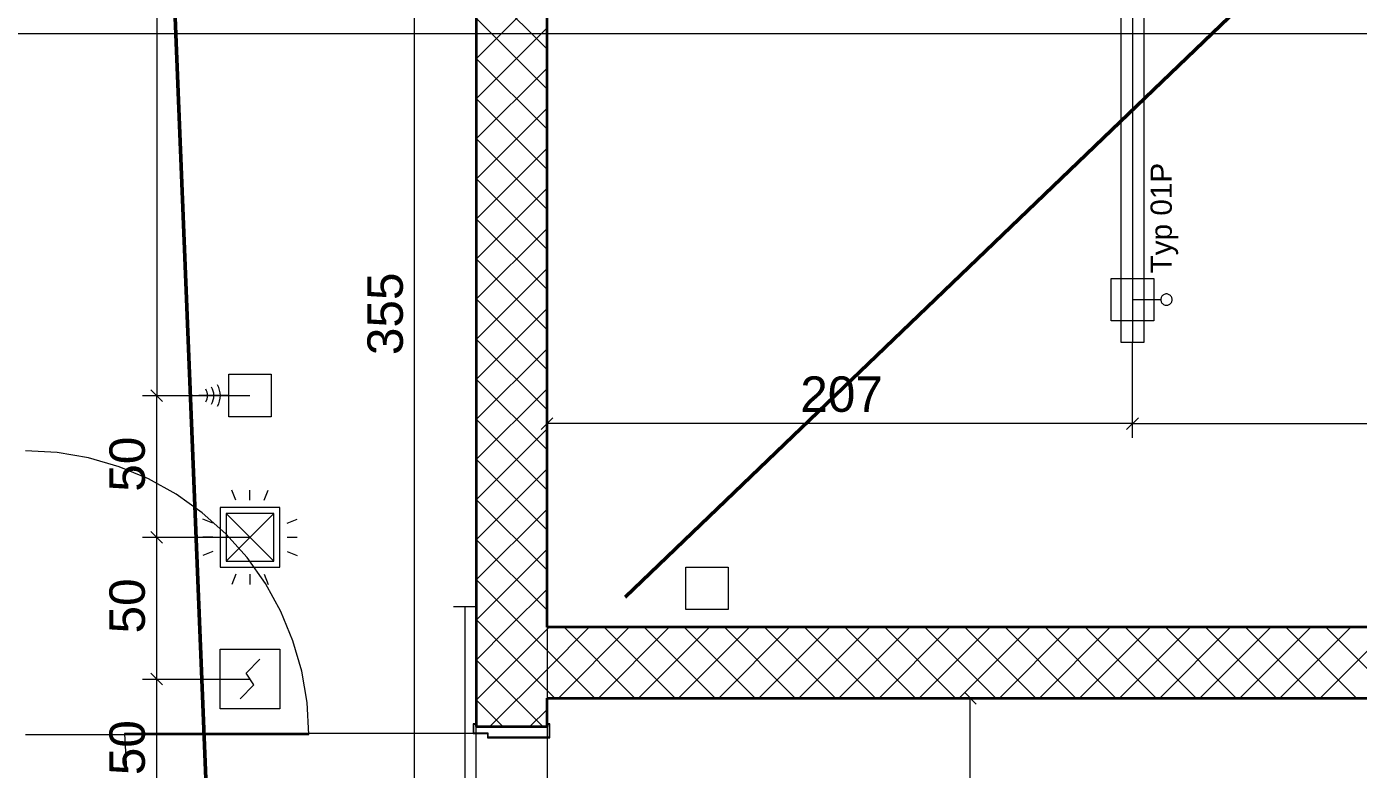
# Model space of a CAD drawing. Extents: x -1132 to 613, y -179 to 712.
# Drawn here: x -123.9 to -30, y 147.8 to 200.2 of the extents above; entities that cross this region are included whole.
import ezdxf
from ezdxf.lldxf.tags import DXFTag

# ---------------------------------------------------------------- set-up
doc = ezdxf.new("R2010")
doc.units = 0
doc.layers.get('0').update_dxf_attribs({"lineweight": 13})
for name, color, linetype, lineweight in [('A-DOOR-FRAM-MCUT', 7, 'Continuous', 9), ('A-DOOR-OPNG-OTLN', 7, 'Continuous', 9), ('A-FLOR-____-OTLN', 7, 'Continuous', 9), ('A-WALL-____-MCUT', 7, 'Continuous', 35), ('A-WALL-____-PATT', 7, 'Continuous', 35), ('S-GRID-____-OTLN', 7, 'Continuous', 5)]:
    doc.layers.add(name, color=color, linetype=linetype, lineweight=lineweight)
for name, color, linetype, lineweight, true_color in [('EL01_VVV_Mass', 7, 'Continuous', 13, 0xb2b200), ('EL01_WAN_Brandmeldeanlagen', 7, 'Continuous', 13, 0xff8000), ('EL01_WAN_Feuwehrfunktantenne', 7, 'Continuous', 13, 0x993300), ('EL01_WAN_HLKS', 5, 'Continuous', 13, 0x0000ff), ('EL01_WAN_Leuchten', 7, 'Continuous', 13, 0x0080ff), ('EL01_WAN_Leuchtentyp', 7, 'Continuous', 13, 0x0099ff), ('EL01_WAN_Licht', 7, 'Continuous', 13, 0x0080ff), ('X_Geometrie', 3, 'Continuous', 50, 0x00ff00)]:
    doc.layers.add(name, color=color, linetype=linetype, lineweight=lineweight, true_color=true_color)
doc.styles.get("Standard").update_dxf_attribs({"font": 'arial.ttf'})
tags = doc.linetypes.add('_Rasterlinie_', pattern=[0.375, 0.2, -0.05, 0.075, -0.05]).pattern_tags.tags
tags[10:11] = [DXFTag(74, 4), DXFTag(75, 0), DXFTag(340, '0'), DXFTag(46, 1.0), DXFTag(50, 0.0), DXFTag(44, 0.0), DXFTag(45, 0.0)]
tags[8:9] = [DXFTag(74, 4), DXFTag(75, 0), DXFTag(340, '0'), DXFTag(46, 1.0), DXFTag(50, 0.0), DXFTag(44, 0.0), DXFTag(45, 0.0)]
tags[6:7] = [DXFTag(74, 4), DXFTag(75, 0), DXFTag(340, '0'), DXFTag(46, 1.0), DXFTag(50, 0.0), DXFTag(44, 0.0), DXFTag(45, 0.0)]
tags[4:5] = [DXFTag(74, 4), DXFTag(75, 0), DXFTag(340, '0'), DXFTag(46, 1.0), DXFTag(50, 0.0), DXFTag(44, 0.0), DXFTag(45, 0.0)]

# ---------------------------------------------------------------- blocks, each defined once
blk = doc.blocks.new('Referenz-A0UNPDE96I', base_point=(-1115.886, -117.372))
at = {"layer": 'A-DOOR-FRAM-MCUT', "color": 0, "linetype": 'Continuous', "ltscale": 0.13}
for p, q in [((-92.415, 150.978), (-92.415, 150.278)), ((-92.215, 150.978), (-92.415, 150.978)), ((-92.375, 150.318), (-92.375, 150.938)), ((-92.375, 150.938), (-92.215, 150.938)), ((-92.215, 150.938), (-92.215, 150.978)), ((-87.015, 150.978), (-87.215, 150.978)), ((-87.215, 150.978), (-87.215, 150.938)), ((-87.215, 150.938), (-87.055, 150.938)), ((-87.055, 150.938), (-87.055, 150.018)), ((-87.015, 149.978), (-87.015, 150.978)), ((-92.415, 150.278), (-91.415, 150.278)), ((-91.375, 150.318), (-92.375, 150.318)), ((-91.415, 150.278), (-91.415, 149.978)), ((-91.415, 149.978), (-87.015, 149.978)), ((-91.375, 150.018), (-91.375, 150.318)), ((-87.055, 150.018), (-91.375, 150.018))]:
    blk.add_line(p, q, dxfattribs=at)
at = {"layer": 'A-DOOR-OPNG-OTLN', "color": 0, "linetype": 'Continuous', "ltscale": 0.13}
for p, q in [((-121.775, 170.102), (-124.015, 170.228)), ((-119.564, 169.727), (-121.775, 170.102)), ((-117.409, 169.106), (-119.564, 169.727)), ((-115.337, 168.248), (-117.409, 169.106)), ((-113.374, 167.163), (-115.337, 168.248)), ((-111.545, 165.865), (-113.374, 167.163)), ((-109.873, 164.37), (-111.545, 165.865)), ((-108.378, 162.698), (-109.873, 164.37)), ((-107.08, 160.869), (-108.378, 162.698)), ((-105.995, 158.906), (-107.08, 160.869)), ((-105.137, 156.834), (-105.995, 158.906)), ((-104.516, 154.679), (-105.137, 156.834)), ((-104.14, 152.468), (-104.516, 154.679)), ((-104.015, 150.228), (-104.14, 152.468)), ((-124.015, 150.228), (-104.015, 150.228)), ((-92.415, 150.278), (-117.015, 150.278)), ((-117.015, 150.278), (-116.88, 147.707))]:
    blk.add_line(p, q, dxfattribs=at)
at = {"layer": 'A-FLOR-____-OTLN', "color": 0, "linetype": 'Continuous', "ltscale": 0.13}
for p, q in [((-92.215, 150.318), (-92.215, 150.778)), ((-87.215, 150.778), (-87.215, 150.018)), ((-92.215, 125.678), (-92.215, 150.278)), ((-87.215, 149.98), (-87.215, 125.976))]:
    blk.add_line(p, q, dxfattribs=at)
at = {"layer": 'A-WALL-____-MCUT', "color": 0, "linetype": 'Continuous', "ltscale": 0.35}
for p, q in [((-92.215, 262.178), (-92.215, 150.778)), ((-87.215, 157.778), (-87.215, 262.178)), ((53.385, 157.778), (-87.215, 157.778)), ((-87.215, 152.778), (53.385, 152.778)), ((-87.215, 150.778), (-87.215, 152.778)), ((-92.215, 150.778), (-87.215, 150.778))]:
    blk.add_line(p, q, dxfattribs=at)
at = {"layer": 'A-WALL-____-MCUT', "color": 0, "linetype": 'Continuous', "lineweight": 9, "ltscale": 0.13}
blk.add_line((-87.215, 157.778), (-87.215, 152.778), dxfattribs=at)
at = {"layer": 'A-WALL-____-PATT', "color": 0, "linetype": 'Continuous', "lineweight": 9, "ltscale": 0.13}
for p, q in [((-87.215, 198.575), (-92.215, 203.575)), ((-92.215, 197.892), (-87.215, 202.892)), ((-87.215, 195.747), (-92.215, 200.747)), ((-92.215, 195.063), (-87.215, 200.063)), ((-87.215, 192.918), (-92.215, 197.918)), ((-92.215, 192.235), (-87.215, 197.235)), ((-87.215, 190.09), (-92.215, 195.09)), ((-92.215, 189.407), (-87.215, 194.407)), ((-87.215, 187.261), (-92.215, 192.261)), ((-92.215, 186.578), (-87.215, 191.578)), ((-87.215, 184.433), (-92.215, 189.433)), ((-92.215, 183.75), (-87.215, 188.75)), ((-87.215, 181.604), (-92.215, 186.604)), ((-92.215, 180.921), (-87.215, 185.921)), ((-87.215, 178.776), (-92.215, 183.776)), ((-92.215, 178.093), (-87.215, 183.093)), ((-87.215, 175.948), (-92.215, 180.948)), ((-92.215, 175.264), (-87.215, 180.264)), ((-87.215, 173.119), (-92.215, 178.119)), ((-92.215, 172.436), (-87.215, 177.436)), ((-87.215, 170.291), (-92.215, 175.291)), ((-92.215, 169.608), (-87.215, 174.608)), ((-87.215, 167.462), (-92.215, 172.462)), ((-92.215, 166.779), (-87.215, 171.779)), ((-87.215, 164.634), (-92.215, 169.634)), ((-92.215, 163.951), (-87.215, 168.951)), ((-87.215, 161.805), (-92.215, 166.805)), ((-92.215, 161.122), (-87.215, 166.122)), ((-87.215, 158.977), (-92.215, 163.977)), ((-92.215, 158.294), (-87.215, 163.294)), ((-88.844, 157.778), (-92.215, 161.149)), ((-89.902, 157.778), (-87.215, 160.465)), ((-91.673, 157.778), (-92.215, 158.32)), ((-92.215, 155.465), (-89.902, 157.778)), ((-92.215, 152.637), (-87.215, 157.637)), ((-87.215, 153.32), (-91.673, 157.778)), ((-87.215, 156.149), (-88.844, 157.778)), ((-87.215, 157.637), (-87.073, 157.778)), ((-87.215, 154.809), (-84.245, 157.778)), ((-86.417, 152.778), (-81.417, 157.778)), ((-81.016, 152.778), (-86.016, 157.778)), ((-83.588, 152.778), (-78.588, 157.778)), ((-78.187, 152.778), (-83.187, 157.778)), ((-80.76, 152.778), (-75.76, 157.778)), ((-75.359, 152.778), (-80.359, 157.778)), ((-77.931, 152.778), (-72.931, 157.778)), ((-72.531, 152.778), (-77.531, 157.778)), ((-75.103, 152.778), (-70.103, 157.778)), ((-69.702, 152.778), (-74.702, 157.778)), ((-72.274, 152.778), (-67.274, 157.778)), ((-66.874, 152.778), (-71.874, 157.778)), ((-69.446, 152.778), (-64.446, 157.778)), ((-64.045, 152.778), (-69.045, 157.778)), ((-66.618, 152.778), (-61.618, 157.778)), ((-61.217, 152.778), (-66.217, 157.778)), ((-63.789, 152.778), (-58.789, 157.778)), ((-58.388, 152.778), (-63.388, 157.778)), ((-60.961, 152.778), (-55.961, 157.778)), ((-55.56, 152.778), (-60.56, 157.778)), ((-58.132, 152.778), (-53.132, 157.778)), ((-52.732, 152.778), (-57.732, 157.778)), ((-55.304, 152.778), (-50.304, 157.778)), ((-49.903, 152.778), (-54.903, 157.778)), ((-52.475, 152.778), (-47.475, 157.778)), ((-47.075, 152.778), (-52.075, 157.778)), ((-49.647, 152.778), (-44.647, 157.778)), ((-44.246, 152.778), (-49.246, 157.778)), ((-46.819, 152.778), (-41.819, 157.778)), ((-41.418, 152.778), (-46.418, 157.778)), ((-43.99, 152.778), (-38.99, 157.778)), ((-38.589, 152.778), (-43.589, 157.778)), ((-41.162, 152.778), (-36.162, 157.778)), ((-35.761, 152.778), (-40.761, 157.778)), ((-38.333, 152.778), (-33.333, 157.778)), ((-32.933, 152.778), (-37.933, 157.778)), ((-35.505, 152.778), (-30.505, 157.778)), ((-30.104, 152.778), (-35.104, 157.778)), ((-32.676, 152.778), (-27.676, 157.778)), ((-27.276, 152.778), (-32.276, 157.778)), ((-83.844, 152.778), (-87.215, 156.149)), ((-87.501, 150.778), (-92.215, 155.492)), ((-91.245, 150.778), (-87.215, 154.809)), ((-86.673, 152.778), (-87.215, 153.32)), ((-90.33, 150.778), (-92.215, 152.663)), ((-88.417, 150.778), (-87.215, 151.98))]:
    blk.add_line(p, q, dxfattribs=at)
at = {"layer": 'S-GRID-____-OTLN', "color": 0, "linetype": '_Rasterlinie_', "ltscale": 0.13}
blk.add_line((-1107.612, 199.678), (103.376, 199.678), dxfattribs=at)
at = {"layer": 'X_Geometrie', "color": 0, "linetype": 'Continuous', "ltscale": 0.5}
for p, q in [((-121.416, 396.719), (-100.697, -113.53)), ((-81.708, 159.91), (45.902, 282.512))]:
    blk.add_line(p, q, dxfattribs=at)
blk = doc.blocks.new('Maß-A0UNPDXX6I', base_point=(-118.088, 143.718))
at = {"color": 0, "lineweight": -2}
for p, q in [((-115.754, 154.131), (-108.171, 154.131)), ((-115.168, 154.545), (-114.341, 153.718)), ((-114.754, 144.131), (-114.754, 154.131)), ((-115.754, 144.131), (-108.171, 144.131)), ((-115.168, 144.545), (-114.341, 143.718))]:
    blk.add_line(p, q, dxfattribs=at)
at = {"color": 0, "lineweight": -2, "insert": (-118.088, 147.345), "char_height": 2.5, "attachment_point": 1, "rotation": 90}
blk.add_mtext('{\\fArial;50}', dxfattribs=at)
blk = doc.blocks.new('Maß-A0UNPE5V6I', base_point=(-46.326, 171.147))
at = {"color": 0, "lineweight": -2}
for p, q in [((-45.913, 171.147), (-45.913, 177.878)), ((11.57, 171.147), (11.57, 177.778)), ((-45.499, 172.561), (-46.326, 171.733)), ((-45.913, 172.147), (11.57, 172.147)), ((11.983, 172.561), (11.156, 171.733))]:
    blk.add_line(p, q, dxfattribs=at)
at = {"color": 0, "lineweight": -2, "insert": (-19.956, 175.48), "char_height": 2.5, "attachment_point": 1}
blk.add_mtext('{\\fArial;287}', dxfattribs=at)
blk = doc.blocks.new('Brandmelder-A0UNPE8J6I', base_point=(-110.271, 152.032))
at = {"color": 0, "lineweight": -2}
for p, q in [((-110.271, 156.232), (-106.071, 156.232)), ((-110.271, 152.032), (-110.271, 156.232)), ((-106.071, 156.232), (-106.071, 152.032)), ((-108.451, 154.552), (-107.471, 155.532)), ((-107.891, 153.712), (-108.451, 154.552)), ((-108.871, 152.732), (-107.891, 153.712)), ((-106.071, 152.032), (-110.271, 152.032))]:
    blk.add_line(p, q, dxfattribs=at)
blk = doc.blocks.new('Typ 01P-A0UNPEA56I', base_point=(-46.713, 177.878))
at = {"color": 0, "lineweight": -2}
for p, q in [((-46.713, 269.918), (-45.113, 269.918)), ((-46.713, 177.878), (-46.713, 269.918)), ((-46.713, 269.898), (-45.113, 269.898)), ((-45.913, 269.898), (-45.913, 238.898)), ((-45.113, 269.918), (-45.113, 177.878)), ((-45.913, 266.898), (-43.913, 266.898)), ((-43.909, 266.95), (-43.913, 266.898)), ((-43.913, 266.898), (-43.909, 266.846)), ((-43.899, 267.002), (-43.909, 266.95)), ((-43.909, 266.846), (-43.899, 266.795)), ((-43.882, 267.051), (-43.899, 267.002)), ((-43.859, 267.098), (-43.882, 267.051)), ((-43.83, 267.142), (-43.859, 267.098)), ((-43.795, 267.181), (-43.83, 267.142)), ((-43.756, 267.216), (-43.795, 267.181)), ((-43.713, 267.245), (-43.756, 267.216)), ((-43.666, 267.268), (-43.713, 267.245)), ((-43.616, 267.285), (-43.666, 267.268)), ((-43.565, 267.295), (-43.616, 267.285)), ((-43.513, 267.298), (-43.565, 267.295)), ((-43.46, 267.295), (-43.513, 267.298)), ((-43.409, 267.285), (-43.46, 267.295)), ((-43.36, 267.268), (-43.409, 267.285)), ((-43.313, 267.245), (-43.36, 267.268)), ((-43.269, 267.216), (-43.313, 267.245)), ((-43.23, 267.181), (-43.269, 267.216)), ((-43.195, 267.142), (-43.23, 267.181)), ((-43.166, 267.098), (-43.195, 267.142)), ((-43.143, 267.051), (-43.166, 267.098)), ((-43.126, 267.002), (-43.143, 267.051)), ((-43.116, 266.95), (-43.126, 267.002)), ((-43.126, 266.795), (-43.116, 266.846)), ((-43.113, 266.898), (-43.116, 266.95)), ((-43.116, 266.846), (-43.113, 266.898)), ((-43.899, 266.795), (-43.882, 266.745)), ((-43.882, 266.745), (-43.859, 266.698)), ((-43.859, 266.698), (-43.83, 266.655)), ((-43.83, 266.655), (-43.795, 266.615)), ((-43.795, 266.615), (-43.756, 266.581)), ((-43.756, 266.581), (-43.713, 266.552)), ((-43.713, 266.552), (-43.666, 266.529)), ((-43.666, 266.529), (-43.616, 266.512)), ((-43.616, 266.512), (-43.565, 266.502)), ((-43.565, 266.502), (-43.513, 266.498)), ((-43.513, 266.498), (-43.46, 266.502)), ((-43.46, 266.502), (-43.409, 266.512)), ((-43.409, 266.512), (-43.36, 266.529)), ((-43.36, 266.529), (-43.313, 266.552)), ((-43.313, 266.552), (-43.269, 266.581)), ((-43.269, 266.581), (-43.23, 266.615)), ((-43.23, 266.615), (-43.195, 266.655)), ((-43.195, 266.655), (-43.166, 266.698)), ((-43.166, 266.698), (-43.143, 266.745)), ((-43.143, 266.745), (-43.126, 266.795)), ((-45.913, 241.898), (-43.913, 241.898)), ((-43.909, 241.95), (-43.913, 241.898)), ((-43.913, 241.898), (-43.909, 241.846)), ((-43.899, 242.002), (-43.909, 241.95)), ((-43.909, 241.846), (-43.899, 241.795)), ((-43.882, 242.051), (-43.899, 242.002)), ((-43.899, 241.795), (-43.882, 241.745)), ((-43.859, 242.098), (-43.882, 242.051)), ((-43.882, 241.745), (-43.859, 241.698)), ((-43.83, 242.142), (-43.859, 242.098)), ((-43.859, 241.698), (-43.83, 241.655)), ((-43.795, 242.181), (-43.83, 242.142)), ((-43.83, 241.655), (-43.795, 241.615)), ((-43.756, 242.216), (-43.795, 242.181)), ((-43.795, 241.615), (-43.756, 241.581)), ((-43.713, 242.245), (-43.756, 242.216)), ((-43.756, 241.581), (-43.713, 241.552)), ((-43.666, 242.268), (-43.713, 242.245)), ((-43.713, 241.552), (-43.666, 241.529)), ((-43.616, 242.285), (-43.666, 242.268)), ((-43.666, 241.529), (-43.616, 241.512)), ((-43.565, 242.295), (-43.616, 242.285)), ((-43.616, 241.512), (-43.565, 241.502)), ((-43.513, 242.298), (-43.565, 242.295)), ((-43.565, 241.502), (-43.513, 241.498)), ((-43.46, 242.295), (-43.513, 242.298)), ((-43.513, 241.498), (-43.46, 241.502)), ((-43.409, 242.285), (-43.46, 242.295)), ((-43.46, 241.502), (-43.409, 241.512)), ((-43.36, 242.268), (-43.409, 242.285)), ((-43.409, 241.512), (-43.36, 241.529)), ((-43.313, 242.245), (-43.36, 242.268)), ((-43.36, 241.529), (-43.313, 241.552)), ((-43.269, 242.216), (-43.313, 242.245)), ((-43.313, 241.552), (-43.269, 241.581)), ((-43.23, 242.181), (-43.269, 242.216)), ((-43.269, 241.581), (-43.23, 241.615)), ((-43.195, 242.142), (-43.23, 242.181)), ((-43.23, 241.615), (-43.195, 241.655)), ((-43.166, 242.098), (-43.195, 242.142)), ((-43.195, 241.655), (-43.166, 241.698)), ((-43.143, 242.051), (-43.166, 242.098)), ((-43.166, 241.698), (-43.143, 241.745)), ((-43.126, 242.002), (-43.143, 242.051)), ((-43.143, 241.745), (-43.126, 241.795)), ((-43.116, 241.95), (-43.126, 242.002)), ((-43.126, 241.795), (-43.116, 241.846)), ((-43.113, 241.898), (-43.116, 241.95)), ((-43.116, 241.846), (-43.113, 241.898)), ((-46.713, 238.898), (-45.113, 238.898)), ((-46.713, 208.898), (-45.113, 208.898)), ((-45.913, 208.898), (-45.913, 177.898)), ((-45.913, 205.898), (-43.913, 205.898)), ((-43.909, 205.95), (-43.913, 205.898)), ((-43.913, 205.898), (-43.909, 205.846)), ((-43.899, 206.002), (-43.909, 205.95)), ((-43.909, 205.846), (-43.899, 205.795)), ((-43.882, 206.051), (-43.899, 206.002)), ((-43.899, 205.795), (-43.882, 205.745)), ((-43.859, 206.098), (-43.882, 206.051)), ((-43.83, 206.142), (-43.859, 206.098)), ((-43.795, 206.181), (-43.83, 206.142)), ((-43.756, 206.216), (-43.795, 206.181)), ((-43.713, 206.245), (-43.756, 206.216)), ((-43.666, 206.268), (-43.713, 206.245)), ((-43.616, 206.285), (-43.666, 206.268)), ((-43.565, 206.295), (-43.616, 206.285)), ((-43.513, 206.298), (-43.565, 206.295)), ((-43.46, 206.295), (-43.513, 206.298)), ((-43.409, 206.285), (-43.46, 206.295)), ((-43.36, 206.268), (-43.409, 206.285)), ((-43.313, 206.245), (-43.36, 206.268)), ((-43.269, 206.216), (-43.313, 206.245)), ((-43.23, 206.181), (-43.269, 206.216)), ((-43.195, 206.142), (-43.23, 206.181)), ((-43.166, 206.098), (-43.195, 206.142)), ((-43.143, 206.051), (-43.166, 206.098)), ((-43.126, 206.002), (-43.143, 206.051)), ((-43.143, 205.745), (-43.126, 205.795)), ((-43.116, 205.95), (-43.126, 206.002)), ((-43.126, 205.795), (-43.116, 205.846)), ((-43.113, 205.898), (-43.116, 205.95)), ((-43.116, 205.846), (-43.113, 205.898)), ((-43.882, 205.745), (-43.859, 205.698)), ((-43.859, 205.698), (-43.83, 205.655)), ((-43.83, 205.655), (-43.795, 205.615)), ((-43.795, 205.615), (-43.756, 205.581)), ((-43.756, 205.581), (-43.713, 205.552)), ((-43.713, 205.552), (-43.666, 205.529)), ((-43.666, 205.529), (-43.616, 205.512)), ((-43.616, 205.512), (-43.565, 205.502)), ((-43.565, 205.502), (-43.513, 205.498)), ((-43.513, 205.498), (-43.46, 205.502)), ((-43.46, 205.502), (-43.409, 205.512)), ((-43.409, 205.512), (-43.36, 205.529)), ((-43.36, 205.529), (-43.313, 205.552)), ((-43.313, 205.552), (-43.269, 205.581)), ((-43.269, 205.581), (-43.23, 205.615)), ((-43.23, 205.615), (-43.195, 205.655)), ((-43.195, 205.655), (-43.166, 205.698)), ((-43.166, 205.698), (-43.143, 205.745)), ((-45.913, 180.898), (-43.913, 180.898)), ((-43.909, 180.95), (-43.913, 180.898)), ((-43.913, 180.898), (-43.909, 180.846)), ((-43.899, 181.002), (-43.909, 180.95)), ((-43.909, 180.846), (-43.899, 180.795)), ((-43.882, 181.051), (-43.899, 181.002)), ((-43.899, 180.795), (-43.882, 180.745)), ((-43.859, 181.098), (-43.882, 181.051)), ((-43.882, 180.745), (-43.859, 180.698)), ((-43.83, 181.142), (-43.859, 181.098)), ((-43.859, 180.698), (-43.83, 180.655)), ((-43.795, 181.181), (-43.83, 181.142)), ((-43.83, 180.655), (-43.795, 180.615)), ((-43.756, 181.216), (-43.795, 181.181)), ((-43.795, 180.615), (-43.756, 180.581)), ((-43.713, 181.245), (-43.756, 181.216)), ((-43.756, 180.581), (-43.713, 180.552)), ((-43.666, 181.268), (-43.713, 181.245)), ((-43.713, 180.552), (-43.666, 180.529)), ((-43.616, 181.285), (-43.666, 181.268)), ((-43.666, 180.529), (-43.616, 180.512)), ((-43.565, 181.295), (-43.616, 181.285)), ((-43.616, 180.512), (-43.565, 180.502)), ((-43.513, 181.298), (-43.565, 181.295)), ((-43.565, 180.502), (-43.513, 180.498)), ((-43.46, 181.295), (-43.513, 181.298)), ((-43.513, 180.498), (-43.46, 180.502)), ((-43.409, 181.285), (-43.46, 181.295)), ((-43.46, 180.502), (-43.409, 180.512)), ((-43.36, 181.268), (-43.409, 181.285)), ((-43.409, 180.512), (-43.36, 180.529)), ((-43.313, 181.245), (-43.36, 181.268)), ((-43.36, 180.529), (-43.313, 180.552)), ((-43.269, 181.216), (-43.313, 181.245)), ((-43.313, 180.552), (-43.269, 180.581)), ((-43.23, 181.181), (-43.269, 181.216)), ((-43.269, 180.581), (-43.23, 180.615)), ((-43.195, 181.142), (-43.23, 181.181)), ((-43.23, 180.615), (-43.195, 180.655)), ((-43.166, 181.098), (-43.195, 181.142)), ((-43.195, 180.655), (-43.166, 180.698)), ((-43.143, 181.051), (-43.166, 181.098)), ((-43.166, 180.698), (-43.143, 180.745)), ((-43.126, 181.002), (-43.143, 181.051)), ((-43.143, 180.745), (-43.126, 180.795)), ((-43.116, 180.95), (-43.126, 181.002)), ((-43.126, 180.795), (-43.116, 180.846)), ((-43.113, 180.898), (-43.116, 180.95)), ((-43.116, 180.846), (-43.113, 180.898)), ((-46.713, 177.898), (-45.113, 177.898)), ((-45.113, 177.878), (-46.713, 177.878))]:
    blk.add_line(p, q, dxfattribs=at)
blk = doc.blocks.new('Maß-A0UNPEIZ6I', base_point=(-99.888, 143.839))
at = {"color": 0, "lineweight": -2}
for p, q in [((-97.554, 215.252), (-93.013, 215.252)), ((-96.968, 215.666), (-96.141, 214.839)), ((-96.554, 144.252), (-96.554, 215.252)), ((-97.554, 144.252), (-93.013, 144.252)), ((-96.968, 144.666), (-96.141, 143.839))]:
    blk.add_line(p, q, dxfattribs=at)
at = {"color": 0, "lineweight": -2, "insert": (-99.888, 176.983), "char_height": 2.5, "attachment_point": 1, "rotation": 90}
blk.add_mtext('{\\fArial;355}', dxfattribs=at)
blk = doc.blocks.new('Maß-A0UNPEKR6I', base_point=(-118.088, 153.718))
at = {"color": 0, "lineweight": -2}
for p, q in [((-115.168, 164.545), (-114.341, 163.718)), ((-115.754, 164.131), (-108.171, 164.131)), ((-114.754, 154.131), (-114.754, 164.131)), ((-115.754, 154.131), (-108.171, 154.131)), ((-115.168, 154.545), (-114.341, 153.718))]:
    blk.add_line(p, q, dxfattribs=at)
at = {"color": 0, "lineweight": -2, "insert": (-118.088, 157.345), "char_height": 2.5, "attachment_point": 1, "rotation": 90}
blk.add_mtext('{\\fArial;50}', dxfattribs=at)
blk = doc.blocks.new('Maß-A0UNPEL96I', base_point=(-118.088, 173.717))
at = {"color": 0, "lineweight": -2}
for p, q in [((-114.754, 321.841), (-114.754, 174.13)), ((-115.754, 174.13), (-108.171, 174.13)), ((-114.341, 173.717), (-115.168, 174.544))]:
    blk.add_line(p, q, dxfattribs=at)
blk = doc.blocks.new('Deckendose UP-A0UNPF3P6I', base_point=(-47.413, 179.398))
at = {"color": 0, "lineweight": -2}
for p, q in [((-47.413, 179.398), (-47.413, 182.398)), ((-47.413, 182.398), (-44.413, 182.398)), ((-44.413, 182.398), (-44.413, 179.398)), ((-44.413, 179.398), (-47.413, 179.398))]:
    blk.add_line(p, q, dxfattribs=at)
blk = doc.blocks.new('Maß-A0UNPF4H6I', base_point=(-118.088, 163.718))
at = {"color": 0, "lineweight": -2}
for p, q in [((-115.754, 174.13), (-108.171, 174.13)), ((-115.168, 174.544), (-114.341, 173.717)), ((-114.754, 164.131), (-114.754, 174.13)), ((-115.168, 164.545), (-114.341, 163.718)), ((-115.754, 164.131), (-108.171, 164.131))]:
    blk.add_line(p, q, dxfattribs=at)
at = {"color": 0, "lineweight": -2, "insert": (-118.088, 167.345), "char_height": 2.5, "attachment_point": 1, "rotation": 90}
blk.add_mtext('{\\fArial;50}', dxfattribs=at)
blk = doc.blocks.new('Maß-A0UNPF796I', base_point=(-87.213, 132.365))
at = {"color": 0, "lineweight": -2}
for p, q in [((-57.768, 153.192), (-56.941, 152.365)), ((-56.354, 152.778), (-87.213, 152.778)), ((-57.354, 132.778), (-57.354, 152.778)), ((-56.354, 132.778), (-58.413, 132.778)), ((-57.768, 133.192), (-56.941, 132.365))]:
    blk.add_line(p, q, dxfattribs=at)
at = {"color": 0, "lineweight": -2, "insert": (-60.688, 140.139), "char_height": 2.5, "attachment_point": 1, "rotation": 90}
blk.add_mtext('{\\fArial;100}', dxfattribs=at)
blk = doc.blocks.new('Deckendose UP-A0UNPFO56I', base_point=(-77.432, 159.033))
at = {"color": 0, "lineweight": -2}
for p, q in [((-77.432, 162.033), (-74.432, 162.033)), ((-77.432, 159.033), (-77.432, 162.033)), ((-74.432, 162.033), (-74.432, 159.033)), ((-74.432, 159.033), (-77.432, 159.033))]:
    blk.add_line(p, q, dxfattribs=at)
blk = doc.blocks.new('Maß-A0UNPFQT6I', base_point=(-87.626, 157.778))
at = {"color": 0, "lineweight": -2}
for p, q in [((-45.913, 171.147), (-45.913, 177.878)), ((-87.213, 173.147), (-87.213, 157.778)), ((-87.626, 171.733), (-86.799, 172.561)), ((-45.913, 172.147), (-87.213, 172.147)), ((-46.326, 171.733), (-45.499, 172.561))]:
    blk.add_line(p, q, dxfattribs=at)
at = {"color": 0, "lineweight": -2, "insert": (-69.347, 175.48), "char_height": 2.5, "attachment_point": 1}
blk.add_mtext('{\\fArial;207}', dxfattribs=at)
blk = doc.blocks.new('Funkempfänger-A0UNPFV36I', base_point=(-111.771, 172.63))
at = {"color": 0, "lineweight": -2}
for p, q in [((-110.381, 174.706), (-110.472, 174.88)), ((-109.671, 172.63), (-109.671, 175.63)), ((-109.671, 175.63), (-106.671, 175.63)), ((-106.671, 175.63), (-106.671, 172.63)), ((-109.671, 174.13), (-111.771, 174.13)), ((-111.242, 174.473), (-111.296, 174.578)), ((-111.203, 174.363), (-111.242, 174.473)), ((-111.242, 173.788), (-111.203, 173.898)), ((-111.179, 174.248), (-111.203, 174.363)), ((-111.203, 173.898), (-111.179, 174.013)), ((-111.171, 174.13), (-111.179, 174.248)), ((-111.179, 174.013), (-111.171, 174.13)), ((-110.811, 174.59), (-110.882, 174.73)), ((-110.76, 174.441), (-110.811, 174.59)), ((-110.811, 173.671), (-110.76, 173.819)), ((-110.729, 174.287), (-110.76, 174.441)), ((-110.76, 173.819), (-110.729, 173.974)), ((-110.718, 174.13), (-110.729, 174.287)), ((-110.729, 173.974), (-110.718, 174.13)), ((-110.315, 174.52), (-110.381, 174.706)), ((-110.275, 174.327), (-110.315, 174.52)), ((-110.315, 173.741), (-110.275, 173.934)), ((-110.261, 174.13), (-110.275, 174.327)), ((-110.275, 173.934), (-110.261, 174.13)), ((-111.296, 173.683), (-111.242, 173.788)), ((-110.882, 173.53), (-110.811, 173.671)), ((-110.472, 173.38), (-110.381, 173.555)), ((-110.381, 173.555), (-110.315, 173.741)), ((-106.671, 172.63), (-109.671, 172.63))]:
    blk.add_line(p, q, dxfattribs=at)
blk = doc.blocks.new('Bewegungsmelder UP-A0UNPFXX6I', base_point=(-111.494, 160.809))
at = {"color": 0, "lineweight": -2}
for p, q in [((-109.175, 166.746), (-109.447, 167.454)), ((-108.171, 166.746), (-108.171, 167.454)), ((-107.168, 166.746), (-106.896, 167.454)), ((-110.786, 165.135), (-111.494, 165.407)), ((-110.271, 166.231), (-110.271, 162.031)), ((-106.071, 166.231), (-110.271, 166.231)), ((-109.851, 165.811), (-109.851, 162.451)), ((-106.491, 165.811), (-109.851, 165.811)), ((-106.491, 162.451), (-109.851, 165.811)), ((-109.851, 162.451), (-106.491, 165.811)), ((-106.491, 162.451), (-106.491, 165.811)), ((-106.071, 162.031), (-106.071, 166.231)), ((-105.557, 165.135), (-104.849, 165.407)), ((-110.786, 164.131), (-111.494, 164.131)), ((-105.557, 164.131), (-104.849, 164.131)), ((-110.786, 163.127), (-111.494, 162.856)), ((-105.557, 163.127), (-104.849, 162.856)), ((-110.271, 162.031), (-106.071, 162.031)), ((-109.851, 162.451), (-106.491, 162.451)), ((-109.175, 161.517), (-109.447, 160.809)), ((-108.171, 161.517), (-108.171, 160.809)), ((-107.168, 161.517), (-106.896, 160.809))]:
    blk.add_line(p, q, dxfattribs=at)
blk = doc.blocks.new('LED-Langfeldleuchte 37W-A0UNPG9B6I', base_point=(-93.813, 129.252))
at = {"color": 0, "lineweight": -2}
for p, q in [((-93.813, 159.252), (-92.213, 159.252)), ((-93.013, 159.252), (-93.013, 129.252)), ((-93.813, 129.252), (-92.213, 129.252))]:
    blk.add_line(p, q, dxfattribs=at)
blk = doc.blocks.new('MText-A0UNPGBP6I', base_point=(-44.636, 182.745))
at = {"color": 0, "linetype": 'ByBlock', "lineweight": -2, "ltscale": 0.13, "insert": (-44.636, 182.745), "char_height": 1.5, "attachment_point": 1, "rotation": 90}
blk.add_mtext('{\\fArial;Typ 01P}', dxfattribs=at)

msp = doc.modelspace()

# ---------------------------------------------------------------- block references
at = {"color": 9, "lineweight": 25, "ltscale": 0.25, "true_color": 0xc0c0c0}
msp.add_blockref('Referenz-A0UNPDE96I', (-1115.886, -117.372), dxfattribs=at)
at = {"layer": 'EL01_VVV_Mass', "linetype": 'Continuous', "ltscale": 0.13}
for name, p in [('Maß-A0UNPEL96I', (-118.088, 173.717)), ('Maß-A0UNPEIZ6I', (-99.888, 143.839)), ('Maß-A0UNPFQT6I', (-87.626, 157.778)), ('Maß-A0UNPE5V6I', (-46.326, 171.147)), ('Maß-A0UNPF4H6I', (-118.088, 163.718)), ('Maß-A0UNPEKR6I', (-118.088, 153.718)), ('Maß-A0UNPDXX6I', (-118.088, 143.718)), ('Maß-A0UNPF796I', (-87.213, 132.365))]:
    msp.add_blockref(name, p, dxfattribs=at)
at = {"layer": 'EL01_WAN_Brandmeldeanlagen', "linetype": 'Continuous', "ltscale": 0.13}
msp.add_blockref('Brandmelder-A0UNPE8J6I', (-110.271, 152.032), dxfattribs=at)
at = {"layer": 'EL01_WAN_Feuwehrfunktantenne', "linetype": 'Continuous', "ltscale": 0.13}
msp.add_blockref('Funkempfänger-A0UNPFV36I', (-111.771, 172.63), dxfattribs=at)
at = {"layer": 'EL01_WAN_HLKS', "linetype": 'Continuous', "ltscale": 0.13}
msp.add_blockref('Deckendose UP-A0UNPFO56I', (-77.432, 159.033), dxfattribs=at)
at = {"layer": 'EL01_WAN_Leuchten', "ltscale": 0.13}
for name, p in [('Typ 01P-A0UNPEA56I', (-46.713, 177.878)), ('LED-Langfeldleuchte 37W-A0UNPG9B6I', (-93.813, 129.252))]:
    msp.add_blockref(name, p, dxfattribs=at)
at = {"layer": 'EL01_WAN_Leuchtentyp', "ltscale": 0.13}
msp.add_blockref('MText-A0UNPGBP6I', (-44.636, 182.745), dxfattribs=at)
at = {"layer": 'EL01_WAN_Licht', "linetype": 'Continuous', "ltscale": 0.13}
for name, p in [('Deckendose UP-A0UNPF3P6I', (-47.413, 179.398)), ('Bewegungsmelder UP-A0UNPFXX6I', (-111.494, 160.809))]:
    msp.add_blockref(name, p, dxfattribs=at)

doc.saveas('drawing.dxf')
